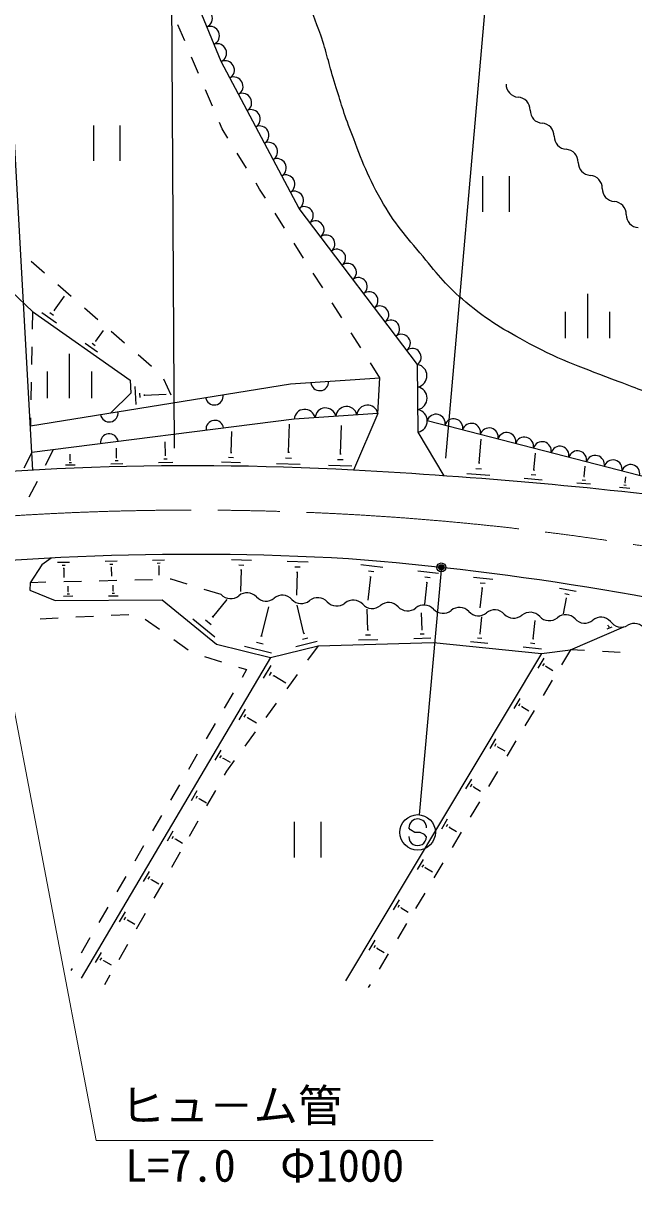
# Model space of a CAD drawing. Units: millimetres, scale not verified. Extents: x 40000 to 680000, y 20000 to 380000.
# Drawn here: x 312995 to 347414, y 253161 to 318554 of the extents above; entities that cross this region are included whole.
import ezdxf
from ezdxf.enums import TextEntityAlignment as Align

# ---------------------------------------------------------------- set-up
doc = ezdxf.new("R2010")
doc.units = ezdxf.units.MM
doc.header["$LTSCALE"] = 1000
doc.header["$PDMODE"] = 32
doc.header["$PDSIZE"] = 500
doc.linetypes.add('CHAIN', pattern=[18.5, 12, -1.5, 3.5, -1.5])
for name, color, linetype, lineweight in [('S-BGD', 7, 'Continuous', 25), ('S-BMK', 2, 'CHAIN', 13), ('S-STR-HTXT', 7, 'Continuous', 13), ('S-STR-STRC', 7, 'Continuous', 25)]:
    doc.layers.add(name, color=color, linetype=linetype, lineweight=lineweight)
doc.styles.add('ＭＳ ゴシック', font='')
doc.styles.get('ＭＳ ゴシック').set_extended_font_data('MS Gothic')

msp = doc.modelspace()

# ---------------------------------------------------------------- linework, layer by layer
at = {"layer": 'S-BGD'}
for p, q in [((324152, 316388), (320963, 324221)), ((322098, 317550), (321706, 318470)), ((322882, 315710), (322490, 316630)), ((328544, 308108), (324152, 316388)), ((323666, 313870), (323274, 314790)), ((301661, 313503), (313525, 302304)), ((316950, 312787), (316950, 310787)), ((318450, 312787), (318450, 310787)), ((324210, 312595), (324059, 312950)), ((324534, 312074), (324210, 312595)), ((325590, 310375), (325062, 311224)), ((326323, 309195), (326118, 309526)), ((338891, 309921), (338891, 307921)), ((340391, 309921), (340391, 307921)), ((326652, 308680), (326323, 309195)), ((335230, 299310), (328544, 308108)), ((327727, 306994), (327189, 307837)), ((328802, 305307), (328264, 306150)), ((313441, 305126), (314194, 304468)), ((329877, 303621), (329339, 304464)), ((314947, 303810), (315700, 303152)), ((314753, 302365), (315315, 303159)), ((330952, 301934), (330414, 302777)), ((344820, 300783), (344820, 303283)), ((313525, 302304), (313506, 301304)), ((313525, 302304), (319020, 298419)), ((314045, 302243), (314875, 301656)), ((314503, 302230), (314710, 302084)), ((314727, 302383), (314779, 302346)), ((316454, 302495), (317207, 301837)), ((343570, 300783), (343570, 302283)), ((346070, 300783), (346070, 302283)), ((317088, 300620), (317521, 301232)), ((317960, 301179), (318713, 300521)), ((332027, 300248), (331489, 301091)), ((313487, 300304), (313468, 299305)), ((316487, 300517), (317191, 300018)), ((316875, 300506), (317051, 300381)), ((317066, 300635), (317110, 300604)), ((315614, 297417), (315614, 299917)), ((319467, 299863), (320220, 299206)), ((314364, 297417), (314364, 298917)), ((316864, 297417), (316864, 298917)), ((333102, 298561), (332564, 299404)), ((335260, 295492), (335230, 299310)), ((313402, 295846), (328069, 298220)), ((313449, 298305), (313430, 297305)), ((319020, 298419), (319055, 297684)), ((320912, 298503), (321321, 297590)), ((328069, 298220), (333102, 298561)), ((332987, 296549), (333102, 298561)), ((319055, 297684), (317933, 296579)), ((319287, 298064), (319335, 297047)), ((319559, 297695), (319571, 297440)), ((319818, 297611), (319821, 297548)), ((319820, 297580), (321045, 297638)), ((313411, 296305), (313402, 295846)), ((328263, 296229), (313486, 294344)), ((332987, 296549), (328263, 296229)), ((332987, 296549), (331605, 293345)), ((327959, 294364), (328006, 295947)), ((330884, 294277), (330931, 295860)), ((352723, 291745), (335769, 296133)), ((321012, 294192), (320992, 294941)), ((324717, 294337), (324753, 295532)), ((336731, 293028), (335260, 295492)), ((338701, 293759), (338815, 295090)), ((313486, 294344), (313029, 293455)), ((313541, 293346), (313486, 294344)), ((314689, 294498), (314232, 293608)), ((318260, 294053), (318246, 294591)), ((324684, 294338), (324751, 294336)), ((327917, 294365), (328000, 294363)), ((330843, 294278), (330926, 294276)), ((341782, 293356), (341864, 294301)), ((315381, 293644), (315921, 293658)), ((315580, 293784), (315715, 293787)), ((315627, 293920), (315661, 293921)), ((315644, 293920), (315636, 294258)), ((317934, 293710), (318603, 293727)), ((318181, 293884), (318348, 293888)), ((318239, 294052), (318281, 294054)), ((320620, 293779), (321425, 293800)), ((320916, 293989), (321118, 293994)), ((320987, 294192), (321037, 294193)), ((324164, 293816), (325238, 293784)), ((324575, 294073), (324843, 294065)), ((327279, 293724), (328599, 293685)), ((327784, 294039), (328114, 294029)), ((330205, 293637), (331524, 293598)), ((330710, 293952), (331040, 293942)), ((338660, 293763), (338741, 293756)), ((337999, 293169), (339291, 293058)), ((338511, 293450), (338834, 293423)), ((341633, 293112), (341888, 293090)), ((341751, 293359), (341814, 293353)), ((344591, 292988), (344639, 292984)), ((344615, 292986), (344666, 293575)), ((346934, 292650), (346971, 292977)), ((313775, 292718), (313318, 291829)), ((341229, 292891), (342248, 292803)), ((344198, 292635), (344966, 292568)), ((344502, 292802), (344694, 292785)), ((346613, 292395), (347189, 292329)), ((346846, 292514), (346990, 292498)), ((346916, 292652), (346952, 292648)), ((314574, 288394), (314046, 288003)), ((314046, 288003), (313397, 287003)), ((314931, 288152), (315611, 288167)), ((315190, 287988), (315360, 287991)), ((315257, 287819), (315300, 287820)), ((315279, 287819), (315291, 287299)), ((317610, 288214), (318289, 288229)), ((317869, 288050), (318039, 288054)), ((317936, 287881), (317979, 287882)), ((317958, 287882), (317970, 287364)), ((320288, 288275), (320966, 288291)), ((320546, 288112), (320716, 288116)), ((320614, 287944), (320656, 287945)), ((320635, 287944), (320647, 287429)), ((324730, 288302), (325856, 288268)), ((325144, 288008), (325425, 287999)), ((327866, 288207), (329052, 288172)), ((328302, 287897), (328598, 287888)), ((332029, 288023), (333260, 287887)), ((316280, 287073), (315280, 287049)), ((318279, 287121), (317279, 287097)), ((320279, 287170), (319279, 287145)), ((321333, 287195), (321278, 287194)), ((322237, 286919), (321333, 287195)), ((325276, 287722), (325239, 286511)), ((325241, 287723), (325311, 287721)), ((328441, 287596), (328402, 286293)), ((328404, 287597), (328478, 287595)), ((332576, 287339), (332428, 286016)), ((332456, 287664), (332764, 287630)), ((332537, 287344), (332614, 287335)), ((335234, 287667), (336398, 287537)), ((335639, 287327), (335929, 287295)), ((338374, 287318), (339472, 287195)), ((313397, 287003), (313377, 286577)), ((313377, 286577), (314790, 285997)), ((314280, 287025), (313397, 287003)), ((315516, 286514), (315549, 286514)), ((315533, 286514), (315531, 286805)), ((318054, 286541), (318088, 286541)), ((318071, 286541), (318069, 286866)), ((324150, 286336), (323194, 286628)), ((335752, 287020), (335615, 285796)), ((335715, 287024), (335788, 287016)), ((338862, 286708), (338736, 285580)), ((338755, 286997), (339030, 286967)), ((338827, 286711), (338896, 286704)), ((343220, 286695), (344170, 286516)), ((314790, 285997), (320835, 286035)), ((315272, 286250), (315797, 286253)), ((315468, 286382), (315599, 286383)), ((317799, 286266), (318346, 286269)), ((318003, 286404), (318140, 286405)), ((320835, 286035), (323889, 283536)), ((323685, 285065), (324491, 286050)), ((343606, 286131), (343440, 285255)), ((343532, 286391), (343769, 286346)), ((343576, 286137), (343635, 286126)), ((315957, 285068), (316956, 285117)), ((317955, 285167), (318954, 285217)), ((326425, 283971), (326836, 285632)), ((328823, 284132), (328431, 285732)), ((332428, 284318), (332392, 285518)), ((335476, 284336), (335447, 285308)), ((313960, 284968), (314959, 285018)), ((319861, 284955), (320674, 284373)), ((323799, 283933), (322553, 284952)), ((323586, 284627), (323275, 284881)), ((323724, 285034), (323647, 285097)), ((338749, 284113), (338849, 285072)), ((341740, 283829), (341848, 284865)), ((343847, 283224), (346858, 284515)), ((346173, 284493), (345891, 284373)), ((345972, 284574), (345957, 284609)), ((345981, 284578), (345963, 284570)), ((346037, 284518), (345967, 284488)), ((326472, 283960), (326377, 283983)), ((329046, 283870), (328747, 283796)), ((328861, 284142), (328786, 284123)), ((332573, 284048), (332299, 284040)), ((332462, 284319), (332394, 284317)), ((335965, 283875), (335015, 283846)), ((335602, 284102), (335365, 284095)), ((335506, 284336), (335447, 284335)), ((338847, 283855), (338601, 283880)), ((338780, 284110), (338719, 284116)), ((341773, 283826), (341708, 283832)), ((321487, 283791), (322300, 283208)), ((323889, 283536), (326943, 282779)), ((326996, 283023), (325476, 283400)), ((326520, 283544), (326141, 283639)), ((326943, 282779), (329619, 283435)), ((329569, 283680), (328371, 283386)), ((329619, 283435), (329028, 282628)), ((329619, 283435), (336130, 283637)), ((332993, 283786), (331896, 283753)), ((336130, 283637), (342213, 283006)), ((339189, 283571), (338207, 283673)), ((342204, 283258), (341170, 283365)), ((341843, 283557), (341584, 283584)), ((342213, 283006), (343847, 283224)), ((343847, 283224), (343334, 282366)), ((344643, 283181), (343847, 283224)), ((326943, 282779), (316267, 264707)), ((323222, 282844), (324176, 282545)), ((342213, 283006), (331158, 264556)), ((342343, 282737), (342012, 282183)), ((346640, 283073), (345641, 283127)), ((325130, 282246), (325590, 282102)), ((325590, 282102), (325329, 281655)), ((326546, 281615), (326969, 282330)), ((326883, 281777), (326989, 281956)), ((342357, 282446), (342274, 282308)), ((342465, 282312), (342444, 282277)), ((342454, 282294), (342856, 282054)), ((327102, 281739), (327128, 281783)), ((327115, 281761), (327793, 281361)), ((328438, 281821), (327847, 281014)), ((342820, 281508), (342307, 280650)), ((324825, 280791), (324321, 279927)), ((327257, 280207), (326666, 279400)), ((340984, 280468), (340652, 279914)), ((340998, 280177), (340915, 280038)), ((341105, 280042), (341084, 280007)), ((341095, 280025), (341497, 279784)), ((325165, 279277), (325520, 279878)), ((325448, 279414), (325537, 279564)), ((325632, 279382), (325654, 279419)), ((325643, 279400), (326143, 279105)), ((341793, 279792), (341279, 278934)), ((323817, 279064), (323313, 278200)), ((326076, 278592), (325486, 277785)), ((339624, 278198), (339292, 277644)), ((340766, 278076), (340252, 277218)), ((322809, 277336), (322304, 276473)), ((323820, 277001), (324148, 277556)), ((324082, 277127), (324164, 277266)), ((339638, 277907), (339555, 277769)), ((339745, 277772), (339725, 277737)), ((339735, 277755), (340138, 277513)), ((324251, 277097), (324272, 277132)), ((324261, 277115), (324662, 276878)), ((324895, 276978), (324448, 276367)), ((324448, 276367), (324328, 276156)), ((339738, 276360), (339225, 275502)), ((321800, 275609), (321296, 274746)), ((338264, 275928), (337931, 275373)), ((338278, 275637), (338195, 275498)), ((338385, 275502), (338364, 275467)), ((338375, 275484), (338778, 275243)), ((322474, 274722), (322803, 275280)), ((322737, 274849), (322819, 274988)), ((322907, 274819), (322927, 274854)), ((322917, 274836), (323322, 274597)), ((323832, 275288), (323336, 274419)), ((338711, 274644), (338198, 273786)), ((320792, 273882), (320288, 273018)), ((322840, 273551), (322345, 272682)), ((328267, 273509), (328267, 271509)), ((329767, 273509), (329767, 271509)), ((336903, 273658), (336570, 273102)), ((336917, 273366), (336834, 273227)), ((321126, 272441), (321457, 273001)), ((321390, 272568), (321473, 272708)), ((337025, 273231), (337004, 273196)), ((337014, 273214), (337419, 272971)), ((337684, 272928), (337170, 272070)), ((319784, 272155), (319280, 271291)), ((321561, 272538), (321582, 272573)), ((321571, 272556), (321980, 272314)), ((321849, 271814), (321353, 270946)), ((335542, 271387), (335209, 270831)), ((335557, 271095), (335473, 270956)), ((335664, 270960), (335643, 270925)), ((335654, 270942), (336059, 270700)), ((336657, 271212), (336143, 270354)), ((318776, 270427), (318272, 269564)), ((319777, 270157), (320109, 270720)), ((320042, 270285), (320125, 270426)), ((320214, 270255), (320235, 270290)), ((320224, 270272), (320636, 270029)), ((320857, 270077), (320362, 269209)), ((335629, 269496), (335116, 268638)), ((334181, 269115), (333848, 268559)), ((334196, 268823), (334112, 268684)), ((317767, 268700), (317263, 267836)), ((318426, 267871), (318760, 268436)), ((318693, 267999), (318776, 268141)), ((319866, 268340), (319370, 267472)), ((334303, 268688), (334283, 268653)), ((334293, 268670), (334699, 268427)), ((318865, 267969), (318886, 268004)), ((318876, 267987), (319291, 267741)), ((334602, 267780), (334089, 266922)), ((316759, 266973), (316255, 266109)), ((332820, 266843), (332487, 266286)), ((317074, 265582), (317409, 266149)), ((318874, 266603), (318378, 265735)), ((332834, 266551), (332751, 266412)), ((332942, 266415), (332921, 266381)), ((332932, 266398), (333338, 266155)), ((317342, 265711), (317425, 265853)), ((317515, 265680), (317536, 265716)), ((317525, 265698), (317945, 265450)), ((333575, 266064), (333061, 265206)), ((315751, 265245), (315685, 265133)), ((317883, 264866), (317570, 264319)), ((332548, 264348), (332446, 264178))]:
    msp.add_line(p, q, dxfattribs=at)
for centre, radius, start, end in [((323129, 318825), 529, 295.24746, 109.05923), ((323528, 317846), 529, 295.24746, 109.05923), ((323927, 316867), 529, 295.24746, 109.05923), ((324378, 315919), 521, 300.22113, 115.66231), ((324866, 314999), 521, 300.22113, 115.66231), ((325354, 314079), 521, 300.22113, 115.66231), ((340942, 315110), 725, 179.00469, 266.21033), ((340847, 313663), 725, 359.00469, 86.21033), ((325842, 313159), 521, 300.22113, 115.66231), ((342296, 313638), 725, 179.00469, 266.21033), ((326330, 312239), 521, 300.22113, 115.66231), ((342201, 312191), 725, 359.00469, 86.21033), ((343650, 312166), 725, 179.00469, 266.21033), ((326818, 311318), 521, 300.22113, 115.66231), ((343554, 310719), 725, 359.00469, 86.21033), ((327306, 310398), 521, 300.22113, 115.66231), ((345004, 310694), 725, 179.00469, 266.21033), ((327794, 309478), 521, 300.22113, 115.66231), ((344908, 309247), 725, 359.00469, 86.21033), ((328282, 308558), 521, 300.22113, 115.66231), ((346358, 309222), 725, 179.00469, 266.21033), ((328846, 307707), 502, 307.49231, 126.97274), ((346262, 307775), 725, 359.00469, 86.21033), ((329454, 306907), 502, 307.49231, 126.97274), ((347712, 307750), 725, 179.00469, 266.21033), ((330062, 306107), 502, 307.49231, 126.97274), ((330670, 305307), 502, 307.49231, 126.97274), ((331278, 304507), 502, 307.49231, 126.97274), ((331885, 303708), 502, 307.49231, 126.97274), ((332493, 302908), 502, 307.49231, 126.97274), ((333101, 302108), 502, 307.49231, 126.97274), ((333709, 301308), 502, 307.49231, 126.97274), ((334317, 300508), 502, 307.49231, 126.97274), ((334925, 299709), 502, 307.49231, 126.97274), ((335099, 298673), 651, 282.53114, 78.35263), ((329708, 298331), 500, 183.87586, 3.87586), ((323767, 297524), 500, 189.19649, 9.19649), ((335109, 297400), 651, 282.53114, 78.35263), ((331222, 296337), 599, 12.69462, 175.0571), ((332403, 296417), 599, 12.69462, 175.0571), ((317844, 296565), 500, 189.19649, 9.19649), ((328860, 296177), 599, 12.69462, 175.0571), ((330041, 296257), 599, 12.69462, 175.0571), ((335118, 296128), 651, 282.53114, 78.35263), ((336264, 295989), 515, 347.16358, 163.8131), ((337261, 295731), 515, 347.16358, 163.8131), ((323799, 295659), 500, 7.26796, 187.26796), ((338259, 295473), 515, 347.16358, 163.8131), ((339256, 295215), 515, 347.16358, 163.8131), ((317848, 294900), 500, 7.26796, 187.26796), ((340253, 294957), 515, 347.16358, 163.8131), ((341250, 294698), 515, 347.16358, 163.8131), ((342248, 294440), 515, 347.16358, 163.8131), ((343245, 294182), 515, 347.16358, 163.8131), ((344242, 293924), 515, 347.16358, 163.8131), ((345239, 293666), 515, 347.16358, 163.8131), ((346237, 293408), 515, 347.16358, 163.8131), ((347234, 293150), 515, 347.16358, 163.8131), ((322570, 131097), 162500, 86.81279, 97.91373), ((316372, 5947), 287802, 82.75791, 86.96602), ((322570, 131097), 157500, 86.81279, 97.91373), ((318786, 126226), 162611, 75.3973, 85.57688), ((325611, 285709), 725, 42.45147, 129.65711), ((324685, 286826), 725, 222.45147, 309.65711), ((326680, 286688), 725, 222.45147, 309.65711), ((327606, 285572), 725, 42.45147, 129.65711), ((328676, 286550), 725, 222.45147, 309.65711), ((329601, 285434), 725, 42.45147, 129.65711), ((330671, 286413), 725, 222.45147, 309.65711), ((331596, 285296), 725, 42.45147, 129.65711), ((332666, 286275), 725, 222.45147, 309.65711), ((333592, 285159), 725, 42.45147, 129.65711), ((334662, 286137), 725, 222.45147, 309.65711), ((335587, 285021), 725, 42.45147, 129.65711), ((336657, 286000), 725, 222.45147, 309.65711), ((337582, 284883), 725, 42.45147, 129.65711), ((338652, 285862), 725, 222.45147, 309.65711), ((339577, 284746), 725, 42.45147, 129.65711), ((340647, 285725), 725, 222.45147, 309.65711), ((341573, 284608), 725, 42.45147, 129.65711), ((343568, 284471), 725, 42.45147, 129.65711), ((342643, 285587), 725, 222.45147, 309.65711), ((344638, 285449), 725, 222.45147, 309.65711), ((345563, 284333), 725, 42.45147, 129.65711), ((346702, 285223), 725, 213.5584, 300.76404), ((347444, 283977), 725, 33.5584, 120.76404)]:
    msp.add_arc(centre, radius, start, end, dxfattribs=at)
msp.add_open_spline([(359531, 290120), (358883, 291361), (358635, 291785), (357898, 292739), (356993, 293909), (356376, 294503), (355186, 295381), (354378, 295977), (353808, 296139), (352869, 296493), (351595, 296973), (350786, 296927), (349485, 297328), (348322, 297686), (347675, 297905), (346542, 298347), (344562, 299120), (343403, 299465), (341536, 300479), (340065, 301279), (339232, 301749), (337944, 302820), (336885, 303700), (336413, 304333), (335534, 305392), (334541, 306588), (333936, 307239), (333170, 308591), (332326, 310079), (332018, 311002), (331408, 312600), (331015, 313632), (330856, 314233), (330528, 315288), (330214, 316298), (330109, 316885), (329763, 317884), (329179, 319572), (328826, 320144), (327839, 322032)], degree=3, knots=[0, 0, 0, 0, 1, 1, 1, 2, 2, 2, 3, 3, 3, 4, 4, 4, 5, 5, 5, 6, 6, 6, 7, 7, 7, 8, 8, 8, 9, 9, 9, 10, 10, 10, 11, 11, 11, 12, 12, 12, 13, 13, 13, 13], dxfattribs=at)
at = {"layer": 'S-BMK'}
msp.add_arc((322570, 131097), 160000, 76.78583, 97.91373, dxfattribs=at)
at = {"layer": 'S-STR-HTXT'}
for p, q in [((310888, 288163), (317105, 255554)), ((317105, 255554), (336105, 255554))]:
    msp.add_line(p, q, dxfattribs=at)
at = {"layer": 'S-STR-STRC'}
for p, q in [((313486, 294344), (311763, 325305)), ((321531, 294593), (321334, 325602)), ((336818, 294024), (339574, 325544)), ((336549, 287713), (335318, 273918)), ((334834, 273063), (334734, 273181)), ((335079, 272923), (334834, 273063)), ((335379, 272921), (335079, 272923)), ((335624, 272809), (335379, 272921)), ((335730, 272673), (335624, 272809))]:
    msp.add_line(p, q, dxfattribs=at)
for centre, radius in [((336563, 287863), 150), ((336563, 287863), 120), ((336563, 287863), 90), ((336563, 287863), 60), ((336563, 287863), 30), ((335229, 272922), 1000)]:
    msp.add_circle(centre, radius, dxfattribs=at)
for centre, start, end in [((335234, 273177), 359.55488, 179.55488), ((335230, 272677), 179.55488, 359.55488)]:
    msp.add_arc(centre, 500, start, end, dxfattribs=at)
msp.add_point((336563, 287863), dxfattribs=at)

# ---------------------------------------------------------------- texts
at = {"layer": 'S-STR-HTXT', "style": 'ＭＳ ゴシック'}
msp.add_text('ヒュ－ム管', height=1833, dxfattribs=at).set_placement((318480, 256054), align=Align.BOTTOM_LEFT)
msp.add_text('L=7.0\u3000Φ1000', height=1833, dxfattribs=at).set_placement((326605, 255054), align=Align.TOP_CENTER)

doc.saveas('drawing.dxf')
